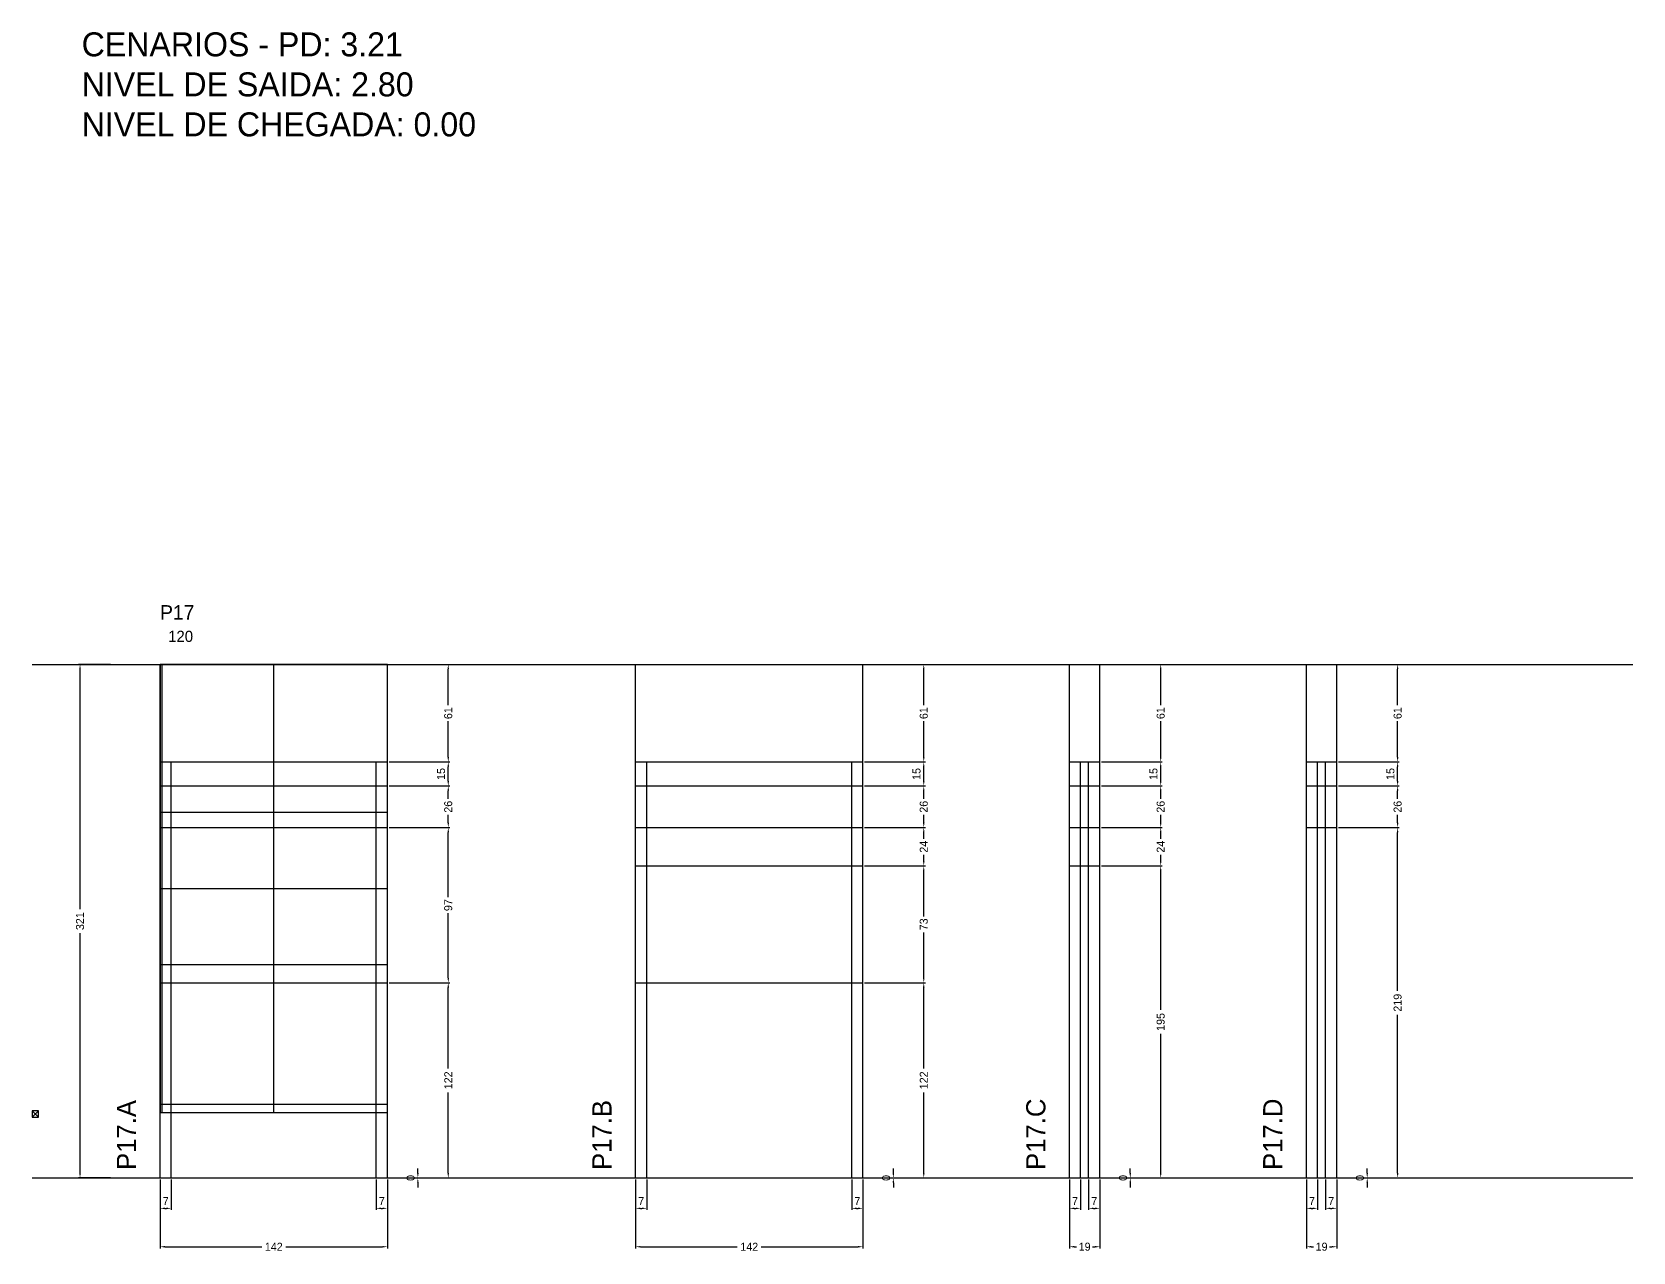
# Model space of a CAD drawing. Header units: centimetres. Extents: x -8500 to 4377, y -467 to 295.
# Drawn here: x -7000 to -6000, y -467 to 295 of the extents above; entities that cross this region are included whole.
import ezdxf

# ---------------------------------------------------------------- set-up
doc = ezdxf.new("R2010")
doc.units = ezdxf.units.CM
doc.linetypes.add('DASHED', pattern=[2, -2])
for name, color, linetype in [('CHAPA', 140, 'Continuous'), ('COTA', 241, 'Continuous'), ('Madeira', 30, 'Continuous'), ('MEIO_PONT', 160, 'Continuous'), ('NOMENCLATURA', 7, 'Continuous'), ('Nível', 160, 'Continuous'), ('Painéis', 200, 'Continuous'), ('Perfil Metálico', 150, 'Continuous'), ('SARR_2.2x7', 40, 'Continuous'), ('SARRAFO DE PRESSAO', 200, 'Continuous'), ('texto', 7, 'Continuous'), ('TEXTO_GERAL', 7, 'Continuous')]:
    doc.layers.add(name, color=color, linetype=linetype)
doc.dimstyles.new('PAINEL-NOVA', dxfattribs={"dimtxt": 5, "dimasz": 3, "dimexe": 1, "dimexo": 1, "dimgap": 1, "dimtad": 1, "dimcen": 2.5, "dimazin": 3, "dimtfac": 1, "dimtmove": 0, "dimatfit": 3})

# ---------------------------------------------------------------- blocks, each defined once
blk = doc.blocks.new('_CLOSEDFILLED')
at = {"color": 0, "linetype": 'BYBLOCK'}
blk.add_solid([(-1, 0.16), (0, 0), (-1, -0.16)], dxfattribs=at)
blk = doc.blocks.new('*D1')
for p, q in [((-6951, -100), (-6971, -100)), ((-6970, -253), (-6970, -103)), ((-6970, -418), (-6970, -268)), ((-6951, -421), (-6971, -421))]:
    blk.add_line(p, q)
at = {"layer": 'Defpoints'}
for p in [(-6950, -100), (-6970, -421), (-6950, -421)]:
    blk.add_point(p, dxfattribs=at)
at = {"layer": 'COTA', "xscale": 3, "yscale": 3}
for p, rotation in [((-6970, -100), 90), ((-6970, -421), 270)]:
    blk.add_blockref('_CLOSEDFILLED', p, dxfattribs=dict(at, rotation=rotation))
at = {"layer": 'COTA', "insert": (-6970, -260.5), "char_height": 5, "attachment_point": 5, "rotation": 90}
blk.add_mtext('321', dxfattribs=at)
blk = doc.blocks.new('MULDURA')
at = {"layer": 'Paineis'}
for p, q in [((0, 0), (4, 4)), ((4, 0), (0, 4))]:
    blk.add_line(p, q, dxfattribs=at)
blk.add_lwpolyline([(0, 0), (4, 0), (4, 4), (0, 4)], close=True, dxfattribs=at)
blk = doc.blocks.new('*D3')
at = {"color": 4}
for p, q in [((-6777, -299), (-6739, -299)), ((-6740, -352.5), (-6740, -302)), ((-6740, -418), (-6740, -367.5)), ((-6777, -421), (-6739, -421))]:
    blk.add_line(p, q, dxfattribs=at)
at = {"layer": 'Defpoints'}
for p in [(-6778, -299), (-6778, -421), (-6740, -421)]:
    blk.add_point(p, dxfattribs=at)
at = {"layer": 'COTA', "color": 4, "xscale": 3, "yscale": 3}
for p, rotation in [((-6740, -299), 90), ((-6740, -421), 270)]:
    blk.add_blockref('_CLOSEDFILLED', p, dxfattribs=dict(at, rotation=rotation))
at = {"layer": 'COTA', "color": 4, "insert": (-6740, -360), "char_height": 5, "attachment_point": 5, "rotation": 90}
blk.add_mtext('122', dxfattribs=at)
blk = doc.blocks.new('*D4')
at = {"color": 4}
for p, q in [((-6777, -202), (-6739, -202)), ((-6740, -245.5), (-6740, -205)), ((-6740, -296), (-6740, -255.5)), ((-6777, -299), (-6739, -299))]:
    blk.add_line(p, q, dxfattribs=at)
at = {"layer": 'Defpoints'}
for p in [(-6778, -202), (-6778, -299), (-6740, -299)]:
    blk.add_point(p, dxfattribs=at)
at = {"layer": 'COTA', "color": 4, "xscale": 3, "yscale": 3}
for p, rotation in [((-6740, -202), 90), ((-6740, -299), 270)]:
    blk.add_blockref('_CLOSEDFILLED', p, dxfattribs=dict(at, rotation=rotation))
at = {"layer": 'COTA', "color": 4, "insert": (-6740, -250.5), "char_height": 5, "attachment_point": 5, "rotation": 90}
blk.add_mtext('97', dxfattribs=at)
blk = doc.blocks.new('*D5')
at = {"color": 4}
for p, q in [((-6777, -176), (-6739, -176)), ((-6740, -184), (-6740, -179)), ((-6740, -199), (-6740, -194)), ((-6777, -202), (-6739, -202))]:
    blk.add_line(p, q, dxfattribs=at)
at = {"layer": 'Defpoints'}
for p in [(-6778, -176), (-6778, -202), (-6740, -202)]:
    blk.add_point(p, dxfattribs=at)
at = {"layer": 'COTA', "color": 4, "xscale": 3, "yscale": 3}
for p, rotation in [((-6740, -176), 90), ((-6740, -202), 270)]:
    blk.add_blockref('_CLOSEDFILLED', p, dxfattribs=dict(at, rotation=rotation))
at = {"layer": 'COTA', "color": 4, "insert": (-6740, -189), "char_height": 5, "attachment_point": 5, "rotation": 90}
blk.add_mtext('26', dxfattribs=at)
blk = doc.blocks.new('*D6')
at = {"color": 4}
for p, q in [((-6777, -161), (-6739, -161)), ((-6740, -173), (-6740, -164)), ((-6777, -176), (-6739, -176))]:
    blk.add_line(p, q, dxfattribs=at)
at = {"layer": 'Defpoints'}
for p in [(-6778, -161), (-6778, -176), (-6740, -176)]:
    blk.add_point(p, dxfattribs=at)
at = {"layer": 'COTA', "color": 4, "xscale": 3, "yscale": 3}
for p, rotation in [((-6740, -161), 90), ((-6740, -176), 270)]:
    blk.add_blockref('_CLOSEDFILLED', p, dxfattribs=dict(at, rotation=rotation))
at = {"layer": 'COTA', "color": 4, "insert": (-6744.5, -168.5), "char_height": 5, "attachment_point": 5, "rotation": 90}
blk.add_mtext('15', dxfattribs=at)
blk = doc.blocks.new('*D7')
at = {"color": 4}
for p, q in [((-6777, -100), (-6739, -100)), ((-6740, -125.5), (-6740, -103)), ((-6740, -158), (-6740, -135.5)), ((-6777, -161), (-6739, -161))]:
    blk.add_line(p, q, dxfattribs=at)
at = {"layer": 'Defpoints'}
for p in [(-6778, -100), (-6778, -161), (-6740, -161)]:
    blk.add_point(p, dxfattribs=at)
at = {"layer": 'COTA', "color": 4, "xscale": 3, "yscale": 3}
for p, rotation in [((-6740, -100), 90), ((-6740, -161), 270)]:
    blk.add_blockref('_CLOSEDFILLED', p, dxfattribs=dict(at, rotation=rotation))
at = {"layer": 'COTA', "color": 4, "insert": (-6740, -130.5), "char_height": 5, "attachment_point": 5, "rotation": 90}
blk.add_mtext('61', dxfattribs=at)
blk = doc.blocks.new('*D8')
at = {"color": 4}
for p, q in [((-6920, -422), (-6920, -441)), ((-6913, -422), (-6913, -441)), ((-6917, -440), (-6916, -440))]:
    blk.add_line(p, q, dxfattribs=at)
at = {"layer": 'Defpoints'}
for p in [(-6920, -421), (-6913, -421), (-6920, -440)]:
    blk.add_point(p, dxfattribs=at)
at = {"layer": 'COTA', "color": 4, "xscale": 3, "yscale": 3, "rotation": 180}
blk.add_blockref('_CLOSEDFILLED', (-6920, -440), dxfattribs=at)
at = {"layer": 'COTA', "color": 4, "xscale": 3, "yscale": 3}
blk.add_blockref('_CLOSEDFILLED', (-6913, -440), dxfattribs=at)
at = {"layer": 'COTA', "color": 4, "insert": (-6916.5, -435.5), "char_height": 5, "attachment_point": 5}
blk.add_mtext('7', dxfattribs=at)
blk = doc.blocks.new('*D9')
at = {"color": 4}
for p, q in [((-6785, -422), (-6785, -441)), ((-6778, -422), (-6778, -441)), ((-6782, -440), (-6781, -440))]:
    blk.add_line(p, q, dxfattribs=at)
at = {"layer": 'Defpoints'}
for p in [(-6785, -421), (-6778, -421), (-6785, -440)]:
    blk.add_point(p, dxfattribs=at)
at = {"layer": 'COTA', "color": 4, "xscale": 3, "yscale": 3, "rotation": 180}
blk.add_blockref('_CLOSEDFILLED', (-6785, -440), dxfattribs=at)
at = {"layer": 'COTA', "color": 4, "xscale": 3, "yscale": 3}
blk.add_blockref('_CLOSEDFILLED', (-6778, -440), dxfattribs=at)
at = {"layer": 'COTA', "color": 4, "insert": (-6781.5, -435.5), "char_height": 5, "attachment_point": 5}
blk.add_mtext('7', dxfattribs=at)
blk = doc.blocks.new('*D10')
at = {"color": 4}
for p, q in [((-6920, -422), (-6920, -465)), ((-6778, -422), (-6778, -465)), ((-6917, -464), (-6856.5, -464)), ((-6841.5, -464), (-6781, -464))]:
    blk.add_line(p, q, dxfattribs=at)
at = {"layer": 'Defpoints'}
for p in [(-6920, -421), (-6778, -421), (-6920, -464)]:
    blk.add_point(p, dxfattribs=at)
at = {"layer": 'COTA', "color": 4, "xscale": 3, "yscale": 3, "rotation": 180}
blk.add_blockref('_CLOSEDFILLED', (-6920, -464), dxfattribs=at)
at = {"layer": 'COTA', "color": 4, "xscale": 3, "yscale": 3}
blk.add_blockref('_CLOSEDFILLED', (-6778, -464), dxfattribs=at)
at = {"layer": 'COTA', "color": 4, "insert": (-6849, -464), "char_height": 5, "attachment_point": 5}
blk.add_mtext('142', dxfattribs=at)
blk = doc.blocks.new('*D12')
at = {"color": 4}
for p, q in [((-6480, -299), (-6442, -299)), ((-6443, -352.5), (-6443, -302)), ((-6443, -418), (-6443, -367.5)), ((-6480, -421), (-6442, -421))]:
    blk.add_line(p, q, dxfattribs=at)
at = {"layer": 'Defpoints'}
for p in [(-6481, -299), (-6481, -421), (-6443, -421)]:
    blk.add_point(p, dxfattribs=at)
at = {"layer": 'COTA', "color": 4, "xscale": 3, "yscale": 3}
for p, rotation in [((-6443, -299), 90), ((-6443, -421), 270)]:
    blk.add_blockref('_CLOSEDFILLED', p, dxfattribs=dict(at, rotation=rotation))
at = {"layer": 'COTA', "color": 4, "insert": (-6443, -360), "char_height": 5, "attachment_point": 5, "rotation": 90}
blk.add_mtext('122', dxfattribs=at)
blk = doc.blocks.new('*D13')
at = {"color": 4}
for p, q in [((-6480, -226), (-6442, -226)), ((-6443, -257.5), (-6443, -229)), ((-6443, -296), (-6443, -267.5)), ((-6480, -299), (-6442, -299))]:
    blk.add_line(p, q, dxfattribs=at)
at = {"layer": 'Defpoints'}
for p in [(-6481, -226), (-6481, -299), (-6443, -299)]:
    blk.add_point(p, dxfattribs=at)
at = {"layer": 'COTA', "color": 4, "xscale": 3, "yscale": 3}
for p, rotation in [((-6443, -226), 90), ((-6443, -299), 270)]:
    blk.add_blockref('_CLOSEDFILLED', p, dxfattribs=dict(at, rotation=rotation))
at = {"layer": 'COTA', "color": 4, "insert": (-6443, -262.5), "char_height": 5, "attachment_point": 5, "rotation": 90}
blk.add_mtext('73', dxfattribs=at)
blk = doc.blocks.new('*D14')
at = {"color": 4}
for p, q in [((-6480, -202), (-6442, -202)), ((-6443, -209), (-6443, -205)), ((-6443, -223), (-6443, -219)), ((-6480, -226), (-6442, -226))]:
    blk.add_line(p, q, dxfattribs=at)
at = {"layer": 'Defpoints'}
for p in [(-6481, -202), (-6481, -226), (-6443, -226)]:
    blk.add_point(p, dxfattribs=at)
at = {"layer": 'COTA', "color": 4, "xscale": 3, "yscale": 3}
for p, rotation in [((-6443, -202), 90), ((-6443, -226), 270)]:
    blk.add_blockref('_CLOSEDFILLED', p, dxfattribs=dict(at, rotation=rotation))
at = {"layer": 'COTA', "color": 4, "insert": (-6443, -214), "char_height": 5, "attachment_point": 5, "rotation": 90}
blk.add_mtext('24', dxfattribs=at)
blk = doc.blocks.new('*D15')
at = {"color": 4}
for p, q in [((-6480, -176), (-6442, -176)), ((-6443, -184), (-6443, -179)), ((-6443, -199), (-6443, -194)), ((-6480, -202), (-6442, -202))]:
    blk.add_line(p, q, dxfattribs=at)
at = {"layer": 'Defpoints'}
for p in [(-6481, -176), (-6481, -202), (-6443, -202)]:
    blk.add_point(p, dxfattribs=at)
at = {"layer": 'COTA', "color": 4, "xscale": 3, "yscale": 3}
for p, rotation in [((-6443, -176), 90), ((-6443, -202), 270)]:
    blk.add_blockref('_CLOSEDFILLED', p, dxfattribs=dict(at, rotation=rotation))
at = {"layer": 'COTA', "color": 4, "insert": (-6443, -189), "char_height": 5, "attachment_point": 5, "rotation": 90}
blk.add_mtext('26', dxfattribs=at)
blk = doc.blocks.new('*D16')
at = {"color": 4}
for p, q in [((-6480, -161), (-6442, -161)), ((-6443, -173), (-6443, -164)), ((-6480, -176), (-6442, -176))]:
    blk.add_line(p, q, dxfattribs=at)
at = {"layer": 'Defpoints'}
for p in [(-6481, -161), (-6481, -176), (-6443, -176)]:
    blk.add_point(p, dxfattribs=at)
at = {"layer": 'COTA', "color": 4, "xscale": 3, "yscale": 3}
for p, rotation in [((-6443, -161), 90), ((-6443, -176), 270)]:
    blk.add_blockref('_CLOSEDFILLED', p, dxfattribs=dict(at, rotation=rotation))
at = {"layer": 'COTA', "color": 4, "insert": (-6447.5, -168.5), "char_height": 5, "attachment_point": 5, "rotation": 90}
blk.add_mtext('15', dxfattribs=at)
blk = doc.blocks.new('*D17')
at = {"color": 4}
for p, q in [((-6480, -100), (-6442, -100)), ((-6443, -125.5), (-6443, -103)), ((-6443, -158), (-6443, -135.5)), ((-6480, -161), (-6442, -161))]:
    blk.add_line(p, q, dxfattribs=at)
at = {"layer": 'Defpoints'}
for p in [(-6481, -100), (-6481, -161), (-6443, -161)]:
    blk.add_point(p, dxfattribs=at)
at = {"layer": 'COTA', "color": 4, "xscale": 3, "yscale": 3}
for p, rotation in [((-6443, -100), 90), ((-6443, -161), 270)]:
    blk.add_blockref('_CLOSEDFILLED', p, dxfattribs=dict(at, rotation=rotation))
at = {"layer": 'COTA', "color": 4, "insert": (-6443, -130.5), "char_height": 5, "attachment_point": 5, "rotation": 90}
blk.add_mtext('61', dxfattribs=at)
blk = doc.blocks.new('*D18')
at = {"color": 4}
for p, q in [((-6623, -422), (-6623, -441)), ((-6616, -422), (-6616, -441)), ((-6620, -440), (-6619, -440))]:
    blk.add_line(p, q, dxfattribs=at)
at = {"layer": 'Defpoints'}
for p in [(-6623, -421), (-6616, -421), (-6623, -440)]:
    blk.add_point(p, dxfattribs=at)
at = {"layer": 'COTA', "color": 4, "xscale": 3, "yscale": 3, "rotation": 180}
blk.add_blockref('_CLOSEDFILLED', (-6623, -440), dxfattribs=at)
at = {"layer": 'COTA', "color": 4, "xscale": 3, "yscale": 3}
blk.add_blockref('_CLOSEDFILLED', (-6616, -440), dxfattribs=at)
at = {"layer": 'COTA', "color": 4, "insert": (-6619.5, -435.5), "char_height": 5, "attachment_point": 5}
blk.add_mtext('7', dxfattribs=at)
blk = doc.blocks.new('*D19')
at = {"color": 4}
for p, q in [((-6488, -422), (-6488, -441)), ((-6481, -422), (-6481, -441)), ((-6485, -440), (-6484, -440))]:
    blk.add_line(p, q, dxfattribs=at)
at = {"layer": 'Defpoints'}
for p in [(-6488, -421), (-6481, -421), (-6488, -440)]:
    blk.add_point(p, dxfattribs=at)
at = {"layer": 'COTA', "color": 4, "xscale": 3, "yscale": 3, "rotation": 180}
blk.add_blockref('_CLOSEDFILLED', (-6488, -440), dxfattribs=at)
at = {"layer": 'COTA', "color": 4, "xscale": 3, "yscale": 3}
blk.add_blockref('_CLOSEDFILLED', (-6481, -440), dxfattribs=at)
at = {"layer": 'COTA', "color": 4, "insert": (-6484.5, -435.5), "char_height": 5, "attachment_point": 5}
blk.add_mtext('7', dxfattribs=at)
blk = doc.blocks.new('*D20')
at = {"color": 4}
for p, q in [((-6623, -422), (-6623, -465)), ((-6481, -422), (-6481, -465)), ((-6620, -464), (-6559.5, -464)), ((-6544.5, -464), (-6484, -464))]:
    blk.add_line(p, q, dxfattribs=at)
at = {"layer": 'Defpoints'}
for p in [(-6623, -421), (-6481, -421), (-6623, -464)]:
    blk.add_point(p, dxfattribs=at)
at = {"layer": 'COTA', "color": 4, "xscale": 3, "yscale": 3, "rotation": 180}
blk.add_blockref('_CLOSEDFILLED', (-6623, -464), dxfattribs=at)
at = {"layer": 'COTA', "color": 4, "xscale": 3, "yscale": 3}
blk.add_blockref('_CLOSEDFILLED', (-6481, -464), dxfattribs=at)
at = {"layer": 'COTA', "color": 4, "insert": (-6552, -464), "char_height": 5, "attachment_point": 5}
blk.add_mtext('142', dxfattribs=at)
blk = doc.blocks.new('*D22')
at = {"color": 4}
for p, q in [((-6332, -226), (-6294, -226)), ((-6295, -316), (-6295, -229)), ((-6295, -418), (-6295, -331)), ((-6332, -421), (-6294, -421))]:
    blk.add_line(p, q, dxfattribs=at)
at = {"layer": 'Defpoints'}
for p in [(-6333, -226), (-6333, -421), (-6295, -421)]:
    blk.add_point(p, dxfattribs=at)
at = {"layer": 'COTA', "color": 4, "xscale": 3, "yscale": 3}
for p, rotation in [((-6295, -226), 90), ((-6295, -421), 270)]:
    blk.add_blockref('_CLOSEDFILLED', p, dxfattribs=dict(at, rotation=rotation))
at = {"layer": 'COTA', "color": 4, "insert": (-6295, -323.5), "char_height": 5, "attachment_point": 5, "rotation": 90}
blk.add_mtext('195', dxfattribs=at)
blk = doc.blocks.new('*D23')
at = {"color": 4}
for p, q in [((-6332, -202), (-6294, -202)), ((-6295, -209), (-6295, -205)), ((-6295, -223), (-6295, -219)), ((-6332, -226), (-6294, -226))]:
    blk.add_line(p, q, dxfattribs=at)
at = {"layer": 'Defpoints'}
for p in [(-6333, -202), (-6333, -226), (-6295, -226)]:
    blk.add_point(p, dxfattribs=at)
at = {"layer": 'COTA', "color": 4, "xscale": 3, "yscale": 3}
for p, rotation in [((-6295, -202), 90), ((-6295, -226), 270)]:
    blk.add_blockref('_CLOSEDFILLED', p, dxfattribs=dict(at, rotation=rotation))
at = {"layer": 'COTA', "color": 4, "insert": (-6295, -214), "char_height": 5, "attachment_point": 5, "rotation": 90}
blk.add_mtext('24', dxfattribs=at)
blk = doc.blocks.new('*D24')
at = {"color": 4}
for p, q in [((-6332, -176), (-6294, -176)), ((-6295, -184), (-6295, -179)), ((-6295, -199), (-6295, -194)), ((-6332, -202), (-6294, -202))]:
    blk.add_line(p, q, dxfattribs=at)
at = {"layer": 'Defpoints'}
for p in [(-6333, -176), (-6333, -202), (-6295, -202)]:
    blk.add_point(p, dxfattribs=at)
at = {"layer": 'COTA', "color": 4, "xscale": 3, "yscale": 3}
for p, rotation in [((-6295, -176), 90), ((-6295, -202), 270)]:
    blk.add_blockref('_CLOSEDFILLED', p, dxfattribs=dict(at, rotation=rotation))
at = {"layer": 'COTA', "color": 4, "insert": (-6295, -189), "char_height": 5, "attachment_point": 5, "rotation": 90}
blk.add_mtext('26', dxfattribs=at)
blk = doc.blocks.new('*D25')
at = {"color": 4}
for p, q in [((-6332, -161), (-6294, -161)), ((-6295, -173), (-6295, -164)), ((-6332, -176), (-6294, -176))]:
    blk.add_line(p, q, dxfattribs=at)
at = {"layer": 'Defpoints'}
for p in [(-6333, -161), (-6333, -176), (-6295, -176)]:
    blk.add_point(p, dxfattribs=at)
at = {"layer": 'COTA', "color": 4, "xscale": 3, "yscale": 3}
for p, rotation in [((-6295, -161), 90), ((-6295, -176), 270)]:
    blk.add_blockref('_CLOSEDFILLED', p, dxfattribs=dict(at, rotation=rotation))
at = {"layer": 'COTA', "color": 4, "insert": (-6299.5, -168.5), "char_height": 5, "attachment_point": 5, "rotation": 90}
blk.add_mtext('15', dxfattribs=at)
blk = doc.blocks.new('*D26')
at = {"color": 4}
for p, q in [((-6332, -100), (-6294, -100)), ((-6295, -125.5), (-6295, -103)), ((-6295, -158), (-6295, -135.5)), ((-6332, -161), (-6294, -161))]:
    blk.add_line(p, q, dxfattribs=at)
at = {"layer": 'Defpoints'}
for p in [(-6333, -100), (-6333, -161), (-6295, -161)]:
    blk.add_point(p, dxfattribs=at)
at = {"layer": 'COTA', "color": 4, "xscale": 3, "yscale": 3}
for p, rotation in [((-6295, -100), 90), ((-6295, -161), 270)]:
    blk.add_blockref('_CLOSEDFILLED', p, dxfattribs=dict(at, rotation=rotation))
at = {"layer": 'COTA', "color": 4, "insert": (-6295, -130.5), "char_height": 5, "attachment_point": 5, "rotation": 90}
blk.add_mtext('61', dxfattribs=at)
blk = doc.blocks.new('*D27')
at = {"color": 4}
for p, q in [((-6352, -422), (-6352, -441)), ((-6345, -422), (-6345, -441)), ((-6349, -440), (-6348, -440))]:
    blk.add_line(p, q, dxfattribs=at)
at = {"layer": 'Defpoints'}
for p in [(-6352, -421), (-6345, -421), (-6352, -440)]:
    blk.add_point(p, dxfattribs=at)
at = {"layer": 'COTA', "color": 4, "xscale": 3, "yscale": 3, "rotation": 180}
blk.add_blockref('_CLOSEDFILLED', (-6352, -440), dxfattribs=at)
at = {"layer": 'COTA', "color": 4, "xscale": 3, "yscale": 3}
blk.add_blockref('_CLOSEDFILLED', (-6345, -440), dxfattribs=at)
at = {"layer": 'COTA', "color": 4, "insert": (-6348.5, -435.5), "char_height": 5, "attachment_point": 5}
blk.add_mtext('7', dxfattribs=at)
blk = doc.blocks.new('*D28')
at = {"color": 4}
for p, q in [((-6340, -422), (-6340, -441)), ((-6333, -422), (-6333, -441)), ((-6337, -440), (-6336, -440))]:
    blk.add_line(p, q, dxfattribs=at)
at = {"layer": 'Defpoints'}
for p in [(-6340, -421), (-6333, -421), (-6340, -440)]:
    blk.add_point(p, dxfattribs=at)
at = {"layer": 'COTA', "color": 4, "xscale": 3, "yscale": 3, "rotation": 180}
blk.add_blockref('_CLOSEDFILLED', (-6340, -440), dxfattribs=at)
at = {"layer": 'COTA', "color": 4, "xscale": 3, "yscale": 3}
blk.add_blockref('_CLOSEDFILLED', (-6333, -440), dxfattribs=at)
at = {"layer": 'COTA', "color": 4, "insert": (-6336.5, -435.5), "char_height": 5, "attachment_point": 5}
blk.add_mtext('7', dxfattribs=at)
blk = doc.blocks.new('*D29')
at = {"color": 4}
for p, q in [((-6352, -422), (-6352, -465)), ((-6333, -422), (-6333, -465)), ((-6349, -464), (-6347.5, -464)), ((-6337.5, -464), (-6336, -464))]:
    blk.add_line(p, q, dxfattribs=at)
at = {"layer": 'Defpoints'}
for p in [(-6352, -421), (-6333, -421), (-6352, -464)]:
    blk.add_point(p, dxfattribs=at)
at = {"layer": 'COTA', "color": 4, "xscale": 3, "yscale": 3, "rotation": 180}
blk.add_blockref('_CLOSEDFILLED', (-6352, -464), dxfattribs=at)
at = {"layer": 'COTA', "color": 4, "xscale": 3, "yscale": 3}
blk.add_blockref('_CLOSEDFILLED', (-6333, -464), dxfattribs=at)
at = {"layer": 'COTA', "color": 4, "insert": (-6342.5, -464), "char_height": 5, "attachment_point": 5}
blk.add_mtext('19', dxfattribs=at)
blk = doc.blocks.new('*D31')
at = {"color": 4}
for p, q in [((-6184, -202), (-6146, -202)), ((-6147, -304), (-6147, -205)), ((-6147, -418), (-6147, -319)), ((-6184, -421), (-6146, -421))]:
    blk.add_line(p, q, dxfattribs=at)
at = {"layer": 'Defpoints'}
for p in [(-6185, -202), (-6185, -421), (-6147, -421)]:
    blk.add_point(p, dxfattribs=at)
at = {"layer": 'COTA', "color": 4, "xscale": 3, "yscale": 3}
for p, rotation in [((-6147, -202), 90), ((-6147, -421), 270)]:
    blk.add_blockref('_CLOSEDFILLED', p, dxfattribs=dict(at, rotation=rotation))
at = {"layer": 'COTA', "color": 4, "insert": (-6147, -311.5), "char_height": 5, "attachment_point": 5, "rotation": 90}
blk.add_mtext('219', dxfattribs=at)
blk = doc.blocks.new('*D32')
at = {"color": 4}
for p, q in [((-6184, -176), (-6146, -176)), ((-6147, -184), (-6147, -179)), ((-6147, -199), (-6147, -194)), ((-6184, -202), (-6146, -202))]:
    blk.add_line(p, q, dxfattribs=at)
at = {"layer": 'Defpoints'}
for p in [(-6185, -176), (-6185, -202), (-6147, -202)]:
    blk.add_point(p, dxfattribs=at)
at = {"layer": 'COTA', "color": 4, "xscale": 3, "yscale": 3}
for p, rotation in [((-6147, -176), 90), ((-6147, -202), 270)]:
    blk.add_blockref('_CLOSEDFILLED', p, dxfattribs=dict(at, rotation=rotation))
at = {"layer": 'COTA', "color": 4, "insert": (-6147, -189), "char_height": 5, "attachment_point": 5, "rotation": 90}
blk.add_mtext('26', dxfattribs=at)
blk = doc.blocks.new('*D33')
at = {"color": 4}
for p, q in [((-6184, -161), (-6146, -161)), ((-6147, -173), (-6147, -164)), ((-6184, -176), (-6146, -176))]:
    blk.add_line(p, q, dxfattribs=at)
at = {"layer": 'Defpoints'}
for p in [(-6185, -161), (-6185, -176), (-6147, -176)]:
    blk.add_point(p, dxfattribs=at)
at = {"layer": 'COTA', "color": 4, "xscale": 3, "yscale": 3}
for p, rotation in [((-6147, -161), 90), ((-6147, -176), 270)]:
    blk.add_blockref('_CLOSEDFILLED', p, dxfattribs=dict(at, rotation=rotation))
at = {"layer": 'COTA', "color": 4, "insert": (-6151.5, -168.5), "char_height": 5, "attachment_point": 5, "rotation": 90}
blk.add_mtext('15', dxfattribs=at)
blk = doc.blocks.new('*D34')
at = {"color": 4}
for p, q in [((-6184, -100), (-6146, -100)), ((-6147, -125.5), (-6147, -103)), ((-6147, -158), (-6147, -135.5)), ((-6184, -161), (-6146, -161))]:
    blk.add_line(p, q, dxfattribs=at)
at = {"layer": 'Defpoints'}
for p in [(-6185, -100), (-6185, -161), (-6147, -161)]:
    blk.add_point(p, dxfattribs=at)
at = {"layer": 'COTA', "color": 4, "xscale": 3, "yscale": 3}
for p, rotation in [((-6147, -100), 90), ((-6147, -161), 270)]:
    blk.add_blockref('_CLOSEDFILLED', p, dxfattribs=dict(at, rotation=rotation))
at = {"layer": 'COTA', "color": 4, "insert": (-6147, -130.5), "char_height": 5, "attachment_point": 5, "rotation": 90}
blk.add_mtext('61', dxfattribs=at)
blk = doc.blocks.new('*D35')
at = {"color": 4}
for p, q in [((-6204, -422), (-6204, -441)), ((-6197, -422), (-6197, -441)), ((-6201, -440), (-6200, -440))]:
    blk.add_line(p, q, dxfattribs=at)
at = {"layer": 'Defpoints'}
for p in [(-6204, -421), (-6197, -421), (-6204, -440)]:
    blk.add_point(p, dxfattribs=at)
at = {"layer": 'COTA', "color": 4, "xscale": 3, "yscale": 3, "rotation": 180}
blk.add_blockref('_CLOSEDFILLED', (-6204, -440), dxfattribs=at)
at = {"layer": 'COTA', "color": 4, "xscale": 3, "yscale": 3}
blk.add_blockref('_CLOSEDFILLED', (-6197, -440), dxfattribs=at)
at = {"layer": 'COTA', "color": 4, "insert": (-6200.5, -435.5), "char_height": 5, "attachment_point": 5}
blk.add_mtext('7', dxfattribs=at)
blk = doc.blocks.new('*D36')
at = {"color": 4}
for p, q in [((-6192, -422), (-6192, -441)), ((-6185, -422), (-6185, -441)), ((-6189, -440), (-6188, -440))]:
    blk.add_line(p, q, dxfattribs=at)
at = {"layer": 'Defpoints'}
for p in [(-6192, -421), (-6185, -421), (-6192, -440)]:
    blk.add_point(p, dxfattribs=at)
at = {"layer": 'COTA', "color": 4, "xscale": 3, "yscale": 3, "rotation": 180}
blk.add_blockref('_CLOSEDFILLED', (-6192, -440), dxfattribs=at)
at = {"layer": 'COTA', "color": 4, "xscale": 3, "yscale": 3}
blk.add_blockref('_CLOSEDFILLED', (-6185, -440), dxfattribs=at)
at = {"layer": 'COTA', "color": 4, "insert": (-6188.5, -435.5), "char_height": 5, "attachment_point": 5}
blk.add_mtext('7', dxfattribs=at)
blk = doc.blocks.new('*D37')
at = {"color": 4}
for p, q in [((-6204, -422), (-6204, -465)), ((-6185, -422), (-6185, -465)), ((-6201, -464), (-6199.5, -464)), ((-6189.5, -464), (-6188, -464))]:
    blk.add_line(p, q, dxfattribs=at)
at = {"layer": 'Defpoints'}
for p in [(-6204, -421), (-6185, -421), (-6204, -464)]:
    blk.add_point(p, dxfattribs=at)
at = {"layer": 'COTA', "color": 4, "xscale": 3, "yscale": 3, "rotation": 180}
blk.add_blockref('_CLOSEDFILLED', (-6204, -464), dxfattribs=at)
at = {"layer": 'COTA', "color": 4, "xscale": 3, "yscale": 3}
blk.add_blockref('_CLOSEDFILLED', (-6185, -464), dxfattribs=at)
at = {"layer": 'COTA', "color": 4, "insert": (-6194.5, -464), "char_height": 5, "attachment_point": 5}
blk.add_mtext('19', dxfattribs=at)

msp = doc.modelspace()

# ---------------------------------------------------------------- linework, layer by layer
at = {"layer": 'CHAPA'}
msp.add_lwpolyline([(-6920, -380), (-6918.8, -380), (-6918.8, -100), (-6920, -100)], close=True, dxfattribs=at)
at = {"layer": 'COTA'}
for p, q in [((-6920, -161), (-6920, -100)), ((-6920, -100), (-6778, -100)), ((-6778, -161), (-6778, -100)), ((-6623, -161), (-6623, -100)), ((-6623, -100), (-6481, -100)), ((-6481, -161), (-6481, -100)), ((-6352, -161), (-6352, -100)), ((-6352, -100), (-6333, -100)), ((-6333, -161), (-6333, -100)), ((-6204, -161), (-6204, -100)), ((-6204, -100), (-6185, -100)), ((-6185, -161), (-6185, -100))]:
    msp.add_line(p, q, dxfattribs=at)
at = {"layer": 'Madeira'}
for points in [[(-6920, -192.4), (-6778, -192.4)], [(-6920, -287.6), (-6778, -287.6)]]:
    msp.add_lwpolyline(points, dxfattribs=at)
at = {"layer": 'MEIO_PONT'}
msp.add_lwpolyline([(-6920, -240), (-6778, -240)], dxfattribs=at)
at = {"layer": 'Nível', "linetype": 'DASHED'}
for points in [[(-7000, -100), (-6000, -100)], [(-7000, -421), (-6000, -421)]]:
    msp.add_lwpolyline(points, dxfattribs=at)
at = {"layer": 'Painéis'}
for p, q in [((-6920, -161), (-6778, -161)), ((-6920, -421), (-6920, -161)), ((-6778, -421), (-6778, -161)), ((-6623, -161), (-6481, -161)), ((-6623, -421), (-6623, -161)), ((-6481, -421), (-6481, -161)), ((-6352, -161), (-6333, -161)), ((-6352, -421), (-6352, -161)), ((-6333, -421), (-6333, -161)), ((-6204, -161), (-6185, -161)), ((-6204, -421), (-6204, -161)), ((-6185, -421), (-6185, -161)), ((-6920, -176), (-6778, -176)), ((-6623, -176), (-6481, -176)), ((-6352, -176), (-6333, -176)), ((-6204, -176), (-6185, -176)), ((-6920, -202), (-6778, -202)), ((-6623, -202), (-6481, -202)), ((-6352, -202), (-6333, -202)), ((-6204, -202), (-6185, -202)), ((-6623, -226), (-6481, -226)), ((-6352, -226), (-6333, -226)), ((-6920, -299), (-6778, -299)), ((-6623, -299), (-6481, -299)), ((-6920, -421), (-6778, -421)), ((-6623, -421), (-6481, -421)), ((-6352, -421), (-6333, -421)), ((-6204, -421), (-6185, -421))]:
    msp.add_line(p, q, dxfattribs=at)
msp.add_lwpolyline([(-6920, -380), (-6778, -380), (-6778, -100), (-6920, -100)], close=True, dxfattribs=at)
at = {"layer": 'Perfil Metálico'}
msp.add_line((-6849, -380), (-6849, -100), dxfattribs=at)
at = {"layer": 'SARR_2.2x7'}
for points in [[(-6913, -299), (-6913, -161)], [(-6785, -299), (-6785, -161)], [(-6616, -299), (-6616, -161)], [(-6488, -299), (-6488, -161)], [(-6345, -421), (-6345, -161)], [(-6340, -421), (-6340, -161)], [(-6197, -421), (-6197, -161)], [(-6192, -421), (-6192, -161)], [(-6913, -421), (-6913, -299)], [(-6785, -421), (-6785, -299)], [(-6616, -421), (-6616, -299)], [(-6488, -421), (-6488, -299)]]:
    msp.add_lwpolyline(points, dxfattribs=at)
at = {"layer": 'SARRAFO DE PRESSAO'}
msp.add_lwpolyline([(-6920, -380), (-6778, -380), (-6778, -375), (-6920, -375)], close=True, dxfattribs=at)

# ---------------------------------------------------------------- block references
at = {"layer": 'COTA'}
msp.add_blockref('MULDURA', (-7000, -383), dxfattribs=at)

# ---------------------------------------------------------------- texts
at = {"layer": 'NOMENCLATURA'}
for s, p in [('CENARIOS - PD: 3.21', (-6969, 280)), ('NIVEL DE SAIDA: 2.80', (-6969, 255)), ('NIVEL DE CHEGADA: 0.00', (-6969, 230))]:
    msp.add_text(s, height=15, dxfattribs=at).set_placement(p)
for s, p in [('P17.A', (-6935, -416)), ('P17.B', (-6638, -416)), ('P17.C', (-6367, -416)), ('P17.D', (-6219, -416))]:
    msp.add_text(s, height=12, rotation=90, dxfattribs=at).set_placement(p)
at = {"layer": 'texto'}
msp.add_text('120', height=7, dxfattribs=at).set_placement((-6915, -86))
at = {"layer": 'TEXTO_GERAL'}
msp.add_text('P17', height=9, dxfattribs=at).set_placement((-6920, -72))

# ---------------------------------------------------------------- dimensions: what is measured, and where the dimension line sits
at = {"layer": 'COTA'}
dim = msp.add_linear_dim(base=(-6970, -421), p1=(-6950, -421), p2=(-6950, -100), angle=90, dimstyle='PAINEL-NOVA', dxfattribs=at)
dim.commit()
dim.dimension.update_dxf_attribs({"geometry": '*D1', "text_midpoint": (-6970, -260.5)})
at = {"layer": 'COTA', "color": 4}
for base, p1, p2, picture, middle in [((-6740, -161), (-6778, -161), (-6778, -100), '*D7', (-6740, -130.5)), ((-6443, -161), (-6481, -161), (-6481, -100), '*D17', (-6443, -130.5)), ((-6295, -161), (-6333, -161), (-6333, -100), '*D26', (-6295, -130.5)), ((-6147, -161), (-6185, -161), (-6185, -100), '*D34', (-6147, -130.5)), ((-6740, -176), (-6778, -176), (-6778, -161), '*D6', (-6744.5, -168.5)), ((-6443, -176), (-6481, -176), (-6481, -161), '*D16', (-6447.5, -168.5)), ((-6295, -176), (-6333, -176), (-6333, -161), '*D25', (-6299.5, -168.5)), ((-6147, -176), (-6185, -176), (-6185, -161), '*D33', (-6151.5, -168.5)), ((-6740, -202), (-6778, -202), (-6778, -176), '*D5', (-6740, -189)), ((-6443, -202), (-6481, -202), (-6481, -176), '*D15', (-6443, -189)), ((-6295, -202), (-6333, -202), (-6333, -176), '*D24', (-6295, -189)), ((-6147, -202), (-6185, -202), (-6185, -176), '*D32', (-6147, -189)), ((-6740, -299), (-6778, -299), (-6778, -202), '*D4', (-6740, -250.5)), ((-6443, -226), (-6481, -226), (-6481, -202), '*D14', (-6443, -214)), ((-6295, -226), (-6333, -226), (-6333, -202), '*D23', (-6295, -214)), ((-6147, -421), (-6185, -421), (-6185, -202), '*D31', (-6147, -311.5)), ((-6443, -299), (-6481, -299), (-6481, -226), '*D13', (-6443, -262.5)), ((-6295, -421), (-6333, -421), (-6333, -226), '*D22', (-6295, -323.5)), ((-6740, -421), (-6778, -421), (-6778, -299), '*D3', (-6740, -360)), ((-6443, -421), (-6481, -421), (-6481, -299), '*D12', (-6443, -360))]:
    dim = msp.add_linear_dim(base=base, p1=p1, p2=p2, angle=90, dimstyle='PAINEL-NOVA', dxfattribs=at)
    dim.commit()
    dim.dimension.update_dxf_attribs({"geometry": picture, "text_midpoint": middle})
for base, p1, p2 in [((-6759, -421), (-6778, -421), (-6778, -421)), ((-6462, -421), (-6481, -421), (-6481, -421)), ((-6314, -421), (-6333, -421), (-6333, -421)), ((-6166, -421), (-6185, -421), (-6185, -421))]:
    msp.add_linear_dim(base=base, p1=p1, p2=p2, angle=90, dimstyle='PAINEL-NOVA', dxfattribs=at).render()
for base, p1, p2, picture, middle in [((-6920, -440), (-6920, -421), (-6913, -421), '*D8', (-6916.5, -435.5)), ((-6920, -464), (-6920, -421), (-6778, -421), '*D10', (-6849, -464)), ((-6785, -440), (-6785, -421), (-6778, -421), '*D9', (-6781.5, -435.5)), ((-6623, -440), (-6623, -421), (-6616, -421), '*D18', (-6619.5, -435.5)), ((-6623, -464), (-6623, -421), (-6481, -421), '*D20', (-6552, -464)), ((-6488, -440), (-6488, -421), (-6481, -421), '*D19', (-6484.5, -435.5)), ((-6352, -440), (-6352, -421), (-6345, -421), '*D27', (-6348.5, -435.5)), ((-6352, -464), (-6352, -421), (-6333, -421), '*D29', (-6342.5, -464)), ((-6340, -440), (-6340, -421), (-6333, -421), '*D28', (-6336.5, -435.5)), ((-6204, -440), (-6204, -421), (-6197, -421), '*D35', (-6200.5, -435.5)), ((-6204, -464), (-6204, -421), (-6185, -421), '*D37', (-6194.5, -464)), ((-6192, -440), (-6192, -421), (-6185, -421), '*D36', (-6188.5, -435.5))]:
    dim = msp.add_linear_dim(base=base, p1=p1, p2=p2, dimstyle='PAINEL-NOVA', dxfattribs=at)
    dim.commit()
    dim.dimension.update_dxf_attribs({"geometry": picture, "text_midpoint": middle})

doc.saveas('drawing.dxf')
